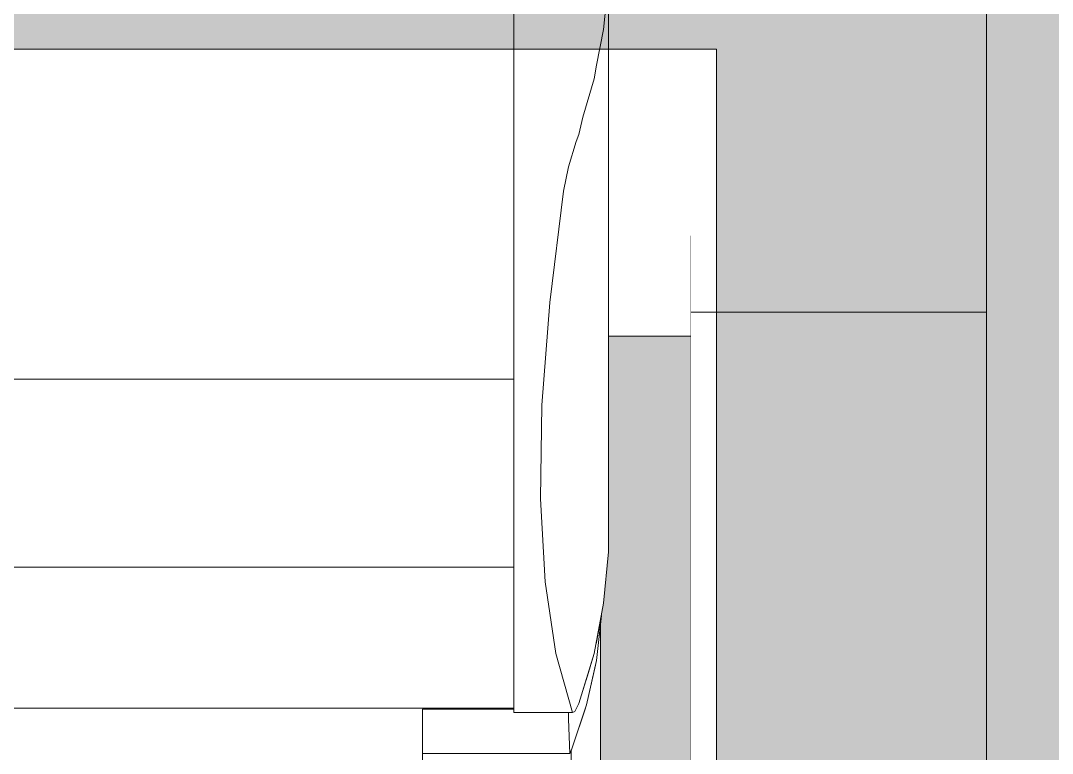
# Model space of a CAD drawing. Header units: metres. Extents: x -4 to 206, y -18 to 45.
# Drawn here: x 41.3034 to 41.5829, y -10.8127 to -10.6143 of the extents above; entities that cross this region are included whole.
import ezdxf

# ---------------------------------------------------------------- set-up
doc = ezdxf.new("R2010")
doc.units = ezdxf.units.M
doc.header["$MEASUREMENT"] = 0
doc.set_wipeout_variables(frame=1)
doc.linetypes.add('Wipeout_Contour', pattern=[1, 0, -1])
doc.layers.add('3._DD PP STG2_4_325 Dachfenster', color=7, linetype='Continuous')
doc.layers.add('3._DD PP STG2_4_330 Dachaufbau', color=7, linetype='Continuous')

msp = doc.modelspace()

# ---------------------------------------------------------------- wipeouts: each hides what was drawn before it
at = {"color": 254, "linetype": 'Wipeout_Contour', "lineweight": 0, "ltscale": 171.325062}
msp.add_wipeout([(41.46266, -10.67248), (41.46265, -10.69977), (41.48503, -10.69977), (41.48503, -10.67248)], dxfattribs=at).dxf.layer = '3._DD PP STG2_4_325 Dachfenster'
at = {"color": 254, "linetype": 'Wipeout_Contour', "lineweight": 0, "ltscale": 171.592733}
msp.add_wipeout([(41.43703, -10.78569), (41.43703, -10.80167), (41.45289, -10.80167), (41.44838, -10.78569)], dxfattribs=at).dxf.layer = '3._DD PP STG2_4_325 Dachfenster'

# ---------------------------------------------------------------- next in the draw order: hatches: boundary and pattern name
at = {"layer": '3._DD PP STG2_4_325 Dachfenster', "linetype": 'Continuous', "lineweight": 0, "true_color": 0x000000}
msp.add_hatch(color=18, dxfattribs=at).paths.add_polyline_path([(41.46053, -10.77727), (41.46053, -11.47371), (41.48503, -11.47371), (41.48503, -10.69977), (41.46265, -10.69977), (41.46263, -10.73591), (41.46263, -10.7416), (41.46263, -10.75817), (41.46133, -10.77207), (41.46073, -10.77523)])

# ---------------------------------------------------------------- next in the draw order: linework, layer by layer
at = {"layer": '3._DD PP STG2_4_325 Dachfenster', "color": 7, "linetype": 'Continuous', "lineweight": 13, "ltscale": 1000, "true_color": 0xf4f4f4, "flags": 128}
for points in [[(41.48503, -10.69977), (41.48503, -10.67248)], [(41.46265, -10.69977), (41.48503, -10.69977)], [(41.48503, -10.69977), (41.48503, -11.47371)]]:
    msp.add_lwpolyline(points, dxfattribs=at)

# ---------------------------------------------------------------- next in the draw order: wipeouts: each hides what was drawn before it
at = {"color": 254, "linetype": 'Wipeout_Contour', "lineweight": 0, "ltscale": 171.539149}
msp.add_wipeout([(41.43703, -10.78569), (41.44838, -10.78569), (41.44549, -10.76631), (41.43703, -10.76631)], dxfattribs=at).dxf.layer = '3._DD PP STG2_4_325 Dachfenster'
at = {"color": 254, "linetype": 'Wipeout_Contour', "lineweight": 0, "ltscale": 127.840835}
msp.add_wipeout([(41.43703, -10.80046), (41.41223, -10.80046), (41.43703, -10.8008)], dxfattribs=at).dxf.layer = '3._DD PP STG2_4_325 Dachfenster'

# ---------------------------------------------------------------- next in the draw order: wipeouts: each hides what was drawn before it
at = {"color": 254, "linetype": 'Wipeout_Contour', "lineweight": 0, "ltscale": 171.874922}
msp.add_wipeout([(41.48503, -10.6932), (41.48503, -11.35576), (41.56503, -11.35576), (41.56503, -10.6932)], dxfattribs=at).dxf.layer = '3._DD PP STG2_4_325 Dachfenster'
at = {"color": 254, "linetype": 'Wipeout_Contour', "lineweight": 0, "ltscale": 171.41329}
msp.add_wipeout([(41.43703, -10.74383), (41.43703, -10.76631), (41.44549, -10.76631), (41.44422, -10.74383)], dxfattribs=at).dxf.layer = '3._DD PP STG2_4_325 Dachfenster'

# ---------------------------------------------------------------- next in the draw order: wipeouts: each hides what was drawn before it
at = {"color": 254, "linetype": 'Wipeout_Contour', "lineweight": 0, "ltscale": 429.926507}
msp.add_wipeout([(41.43753, -10.5749), (41.46266, -10.5749), (41.46266, -10.57702), (41.46266, -10.66852), (41.46266, -10.67248), (41.48503, -10.67248), (41.48503, -10.6932), (41.56503, -10.6932), (41.56503, -10.44571), (41.43753, -10.44571)], dxfattribs=at).dxf.layer = '3._DD PP STG2_4_325 Dachfenster'
at = {"color": 254, "linetype": 'Wipeout_Contour', "lineweight": 0, "ltscale": 171.29614}
msp.add_wipeout([(41.43703, -10.71844), (41.43703, -10.74383), (41.44422, -10.74383), (41.44464, -10.71844)], dxfattribs=at).dxf.layer = '3._DD PP STG2_4_325 Dachfenster'

# ---------------------------------------------------------------- next in the draw order: linework, layer by layer
at = {"layer": '3._DD PP STG2_4_325 Dachfenster', "color": 7, "linetype": 'Continuous', "lineweight": 13, "ltscale": 1000, "flags": 128}
for points in [[(41.56503, -10.44571), (41.56503, -10.6932)], [(41.48503, -10.6932), (41.56503, -10.6932)], [(41.56503, -11.35576), (41.56503, -10.6932)]]:
    msp.add_lwpolyline(points, dxfattribs=at)
at = {"layer": '3._DD PP STG2_4_330 Dachaufbau', "color": 7, "linetype": 'Continuous', "lineweight": 18, "ltscale": 1000, "flags": 128}
msp.add_lwpolyline([(41.49189, -11.58371), (41.49189, -10.62199)], dxfattribs=at)

# ---------------------------------------------------------------- next in the draw order: wipeouts: each hides what was drawn before it
at = {"color": 254, "linetype": 'Wipeout_Contour', "lineweight": 0, "ltscale": 214.208112}
msp.add_wipeout([(41.45873, -10.63008), (41.45873, -10.78573), (41.46133, -10.77207), (41.46133, -10.61672), (41.45941, -10.6263)], dxfattribs=at).dxf.layer = '3._DD PP STG2_4_325 Dachfenster'
at = {"color": 254, "linetype": 'Wipeout_Contour', "lineweight": 0, "ltscale": 171.425292}
msp.add_wipeout([(41.43703, -10.69058), (41.43703, -10.71844), (41.44464, -10.71844), (41.44672, -10.69058)], dxfattribs=at).dxf.layer = '3._DD PP STG2_4_325 Dachfenster'

# ---------------------------------------------------------------- next in the draw order: wipeouts: each hides what was drawn before it
at = {"color": 254, "linetype": 'Wipeout_Contour', "lineweight": 0, "ltscale": 214.191096}
msp.add_wipeout([(41.46168, -10.61315), (41.46133, -10.61672), (41.46133, -10.77207), (41.46263, -10.75817), (41.46263, -10.60453)], dxfattribs=at).dxf.layer = '3._DD PP STG2_4_325 Dachfenster'
at = {"color": 254, "linetype": 'Wipeout_Contour', "lineweight": 0, "ltscale": 171.463385}
msp.add_wipeout([(41.43703, -10.66046), (41.43703, -10.69058), (41.44672, -10.69058), (41.45046, -10.66046)], dxfattribs=at).dxf.layer = '3._DD PP STG2_4_325 Dachfenster'

# ---------------------------------------------------------------- next in the draw order: linework, layer by layer
at = {"layer": '3._DD PP STG2_4_325 Dachfenster', "color": 7, "linetype": 'Continuous', "lineweight": 13, "ltscale": 1000, "flags": 128}
for points in [[(41.46263, -10.7422), (41.46266, -10.66852)], [(41.46263, -10.75684), (41.46263, -10.7422)]]:
    msp.add_lwpolyline(points, dxfattribs=at)

# ---------------------------------------------------------------- next in the draw order: wipeouts: each hides what was drawn before it
at = {"color": 254, "linetype": 'Wipeout_Contour', "lineweight": 0, "ltscale": 213.523013}
msp.add_wipeout([(41.43703, -10.61315), (41.43703, -10.6263), (41.45941, -10.6263), (41.46133, -10.61672), (41.46168, -10.61315)], dxfattribs=at).dxf.layer = '3._DD PP STG2_4_325 Dachfenster'
at = {"color": 254, "linetype": 'Wipeout_Contour', "lineweight": 0, "ltscale": 513.105808}
msp.add_wipeout([(41.44422, -10.74383), (41.44549, -10.76631), (41.44838, -10.78569), (41.45289, -10.80167), (41.45352, -10.80138), (41.45463, -10.79922), (41.45463, -10.64511), (41.45386, -10.64702), (41.45178, -10.65388), (41.45046, -10.66046), (41.44672, -10.69058), (41.44464, -10.71844)], dxfattribs=at).dxf.layer = '3._DD PP STG2_4_325 Dachfenster'
at = {"color": 254, "linetype": 'Wipeout_Contour', "lineweight": 0, "ltscale": 169.646027}
msp.add_wipeout([(40.63303, -10.68966), (40.63303, -10.71137), (41.43703, -10.71137), (41.43703, -10.68966)], dxfattribs=at).dxf.layer = '3._DD PP STG2_4_325 Dachfenster'

# ---------------------------------------------------------------- next in the draw order: linework, layer by layer
at = {"layer": '3._DD PP STG2_4_325 Dachfenster', "color": 7, "linetype": 'Continuous', "lineweight": 13, "ltscale": 1000, "flags": 128}
msp.add_lwpolyline([(41.46266, -10.66852), (41.46266, -10.57702)], dxfattribs=at)

# ---------------------------------------------------------------- next in the draw order: wipeouts: each hides what was drawn before it
at = {"color": 254, "linetype": 'Wipeout_Contour', "lineweight": 0, "ltscale": 214.203378}
msp.add_wipeout([(41.45574, -10.64045), (41.45463, -10.64511), (41.45463, -10.79922), (41.45873, -10.78573), (41.45873, -10.63008)], dxfattribs=at).dxf.layer = '3._DD PP STG2_4_325 Dachfenster'
at = {"color": 254, "linetype": 'Wipeout_Contour', "lineweight": 0, "ltscale": 214.179011}
msp.add_wipeout([(41.45183, -10.80167), (41.45183, -10.80347), (41.45219, -10.81274), (41.45273, -10.81148), (41.45273, -10.80167)], dxfattribs=at).dxf.layer = '3._DD PP STG2_4_325 Dachfenster'

# ---------------------------------------------------------------- next in the draw order: wipeouts: each hides what was drawn before it
at = {"color": 254, "linetype": 'Wipeout_Contour', "lineweight": 0, "ltscale": 213.615687}
msp.add_wipeout([(41.43703, -10.6263), (41.43703, -10.64045), (41.45574, -10.64045), (41.45873, -10.63008), (41.45941, -10.6263)], dxfattribs=at).dxf.layer = '3._DD PP STG2_4_325 Dachfenster'
at = {"color": 254, "linetype": 'Wipeout_Contour', "lineweight": 0, "ltscale": 213.867303}
msp.add_wipeout([(41.45673, -10.79963), (41.45943, -10.78755), (41.45943, -10.78205), (41.45873, -10.78573), (41.45673, -10.79231)], dxfattribs=at).dxf.layer = '3._DD PP STG2_4_325 Dachfenster'
at = {"color": 254, "linetype": 'Wipeout_Contour', "lineweight": 0, "ltscale": 171.295382}
msp.add_wipeout([(41.41223, -10.80347), (41.41223, -10.81274), (41.45219, -10.81274), (41.45183, -10.80347)], dxfattribs=at).dxf.layer = '3._DD PP STG2_4_325 Dachfenster'

# ---------------------------------------------------------------- next in the draw order: wipeouts: each hides what was drawn before it
at = {"color": 254, "linetype": 'Wipeout_Contour', "lineweight": 0, "ltscale": 169.56572}
msp.add_wipeout([(40.63303, -10.62722), (41.43703, -10.62722), (41.43703, -10.61428), (40.63303, -10.61428)], dxfattribs=at).dxf.layer = '3._DD PP STG2_4_325 Dachfenster'
at = {"color": 254, "linetype": 'Wipeout_Contour', "lineweight": 0, "ltscale": 213.698186}
msp.add_wipeout([(41.43703, -10.64045), (41.43703, -10.64702), (41.45386, -10.64702), (41.45463, -10.64511), (41.45574, -10.64045)], dxfattribs=at).dxf.layer = '3._DD PP STG2_4_325 Dachfenster'
at = {"color": 254, "linetype": 'Wipeout_Contour', "lineweight": 0, "ltscale": 171.250308}
msp.add_wipeout([(41.46073, -10.77523), (41.45943, -10.78205), (41.45943, -10.78755), (41.46073, -10.7754)], dxfattribs=at).dxf.layer = '3._DD PP STG2_4_325 Dachfenster'
at = {"color": 254, "linetype": 'Wipeout_Contour', "lineweight": 0, "ltscale": 256.591928}
msp.add_wipeout([(41.41223, -10.80347), (41.45183, -10.80347), (41.45183, -10.80167), (41.43703, -10.80167), (41.43703, -10.8008), (41.41223, -10.8008)], dxfattribs=at).dxf.layer = '3._DD PP STG2_4_325 Dachfenster'
at = {"color": 254, "linetype": 'Wipeout_Contour', "lineweight": 0, "ltscale": 169.760476}
msp.add_wipeout([(40.65783, -10.81259), (40.65783, -10.81494), (41.41223, -10.81494), (41.41223, -10.81259)], dxfattribs=at).dxf.layer = '3._DD PP STG2_4_325 Dachfenster'

# ---------------------------------------------------------------- next in the draw order: linework, layer by layer
at = {"layer": '3._DD PP STG2_4_330 Dachaufbau', "color": 7, "linetype": 'Continuous', "lineweight": 18, "ltscale": 1000, "flags": 128}
msp.add_lwpolyline([(41.49189, -10.62199), (40.54989, -10.62199)], dxfattribs=at)

# ---------------------------------------------------------------- next in the draw order: wipeouts: each hides what was drawn before it
at = {"color": 254, "linetype": 'Wipeout_Contour', "lineweight": 0, "ltscale": 169.579276}
msp.add_wipeout([(40.63303, -10.64129), (41.43703, -10.64129), (41.43703, -10.62722), (40.63303, -10.62722)], dxfattribs=at).dxf.layer = '3._DD PP STG2_4_325 Dachfenster'
at = {"color": 254, "linetype": 'Wipeout_Contour', "lineweight": 0, "ltscale": 171.297248}
msp.add_wipeout([(41.43703, -10.64702), (41.43703, -10.65388), (41.45178, -10.65388), (41.45386, -10.64702)], dxfattribs=at).dxf.layer = '3._DD PP STG2_4_325 Dachfenster'
at = {"color": 254, "linetype": 'Wipeout_Contour', "lineweight": 0, "ltscale": 214.797308}
msp.add_wipeout([(41.45923, -10.78844), (41.45923, -11.50116), (41.46053, -11.48901), (41.46053, -10.77727), (41.45943, -10.78755)], dxfattribs=at).dxf.layer = '3._DD PP STG2_4_325 Dachfenster'
at = {"color": 254, "linetype": 'Wipeout_Contour', "lineweight": 0, "ltscale": 169.739143}
msp.add_wipeout([(41.43703, -10.78434), (40.63303, -10.78434), (40.63303, -10.80046), (41.43703, -10.80046)], dxfattribs=at).dxf.layer = '3._DD PP STG2_4_325 Dachfenster'
at = {"color": 254, "linetype": 'Wipeout_Contour', "lineweight": 0, "ltscale": 257.237515}
msp.add_wipeout([(41.45273, -10.81148), (41.45673, -10.79963), (41.45673, -10.79231), (41.45463, -10.79922), (41.45352, -10.80138), (41.45289, -10.80167)], dxfattribs=at).dxf.layer = '3._DD PP STG2_4_325 Dachfenster'
at = {"color": 254, "linetype": 'Wipeout_Contour', "lineweight": 0, "ltscale": 169.757864}
msp.add_wipeout([(40.65783, -10.81259), (41.41223, -10.81259), (41.41223, -10.80981), (40.65783, -10.80981)], dxfattribs=at).dxf.layer = '3._DD PP STG2_4_325 Dachfenster'

# ---------------------------------------------------------------- next in the draw order: linework, layer by layer
at = {"layer": '3._DD PP STG2_4_325 Dachfenster', "color": 7, "linetype": 'Continuous', "lineweight": 13, "ltscale": 1000, "flags": 128}
msp.add_lwpolyline([(41.41223, -11.5248), (41.41223, -10.81274)], dxfattribs=at)

# ---------------------------------------------------------------- next in the draw order: wipeouts: each hides what was drawn before it
at = {"color": 254, "linetype": 'Wipeout_Contour', "lineweight": 0, "ltscale": 169.589348}
msp.add_wipeout([(41.43703, -10.64129), (40.63303, -10.64129), (40.63303, -10.64738), (41.43703, -10.64738)], dxfattribs=at).dxf.layer = '3._DD PP STG2_4_325 Dachfenster'
at = {"color": 254, "linetype": 'Wipeout_Contour', "lineweight": 0, "ltscale": 171.26744}
msp.add_wipeout([(41.43703, -10.65388), (41.43703, -10.66046), (41.45046, -10.66046), (41.45178, -10.65388)], dxfattribs=at).dxf.layer = '3._DD PP STG2_4_325 Dachfenster'
at = {"color": 254, "linetype": 'Wipeout_Contour', "lineweight": 0, "ltscale": 169.72019}
msp.add_wipeout([(41.43703, -10.76313), (40.63303, -10.76313), (40.63303, -10.78434), (41.43703, -10.78434)], dxfattribs=at).dxf.layer = '3._DD PP STG2_4_325 Dachfenster'
at = {"color": 254, "linetype": 'Wipeout_Contour', "lineweight": 0, "ltscale": 214.880105}
msp.add_wipeout([(41.45653, -10.80022), (41.45653, -11.51324), (41.45923, -11.50116), (41.45923, -10.78844), (41.45673, -10.79963)], dxfattribs=at).dxf.layer = '3._DD PP STG2_4_325 Dachfenster'
at = {"color": 254, "linetype": 'Wipeout_Contour', "lineweight": 0, "ltscale": 169.754879}
msp.add_wipeout([(40.65783, -10.80981), (41.41223, -10.80981), (41.41223, -10.80673), (40.65783, -10.80673)], dxfattribs=at).dxf.layer = '3._DD PP STG2_4_325 Dachfenster'
at = {"color": 254, "linetype": 'Wipeout_Contour', "lineweight": 0, "ltscale": 214.106963}
msp.add_wipeout([(41.45073, -10.81274), (41.45073, -11.52605), (41.45253, -11.5251), (41.45253, -10.812), (41.45228, -10.81265)], dxfattribs=at).dxf.layer = '3._DD PP STG2_4_325 Dachfenster'

# ---------------------------------------------------------------- next in the draw order: linework, layer by layer
at = {"layer": '3._DD PP STG2_4_325 Dachfenster', "color": 7, "linetype": 'Continuous', "lineweight": 13, "ltscale": 1000, "flags": 128}
msp.add_lwpolyline([(41.46053, -11.48901), (41.46053, -10.77727)], dxfattribs=at)

# ---------------------------------------------------------------- next in the draw order: wipeouts: each hides what was drawn before it
at = {"color": 254, "linetype": 'Wipeout_Contour', "lineweight": 0, "ltscale": 169.595639}
msp.add_wipeout([(40.63303, -10.65381), (41.43703, -10.65381), (41.43703, -10.64738), (40.63303, -10.64738)], dxfattribs=at).dxf.layer = '3._DD PP STG2_4_325 Dachfenster'
at = {"color": 254, "linetype": 'Wipeout_Contour', "lineweight": 0, "ltscale": 169.620119}
msp.add_wipeout([(40.63303, -10.68966), (41.43703, -10.68966), (41.43703, -10.65989), (40.63303, -10.65989)], dxfattribs=at).dxf.layer = '3._DD PP STG2_4_325 Dachfenster'
at = {"color": 254, "linetype": 'Wipeout_Contour', "lineweight": 0, "ltscale": 169.708863}
msp.add_wipeout([(40.63303, -10.76228), (40.63303, -10.76313), (41.43703, -10.76313), (41.43703, -10.76228)], dxfattribs=at).dxf.layer = '3._DD PP STG2_4_325 Dachfenster'
at = {"color": 254, "linetype": 'Wipeout_Contour', "lineweight": 0, "ltscale": 214.901964}
msp.add_wipeout([(41.45253, -10.812), (41.45253, -11.5251), (41.45653, -11.51324), (41.45653, -10.80022), (41.45273, -10.81148)], dxfattribs=at).dxf.layer = '3._DD PP STG2_4_325 Dachfenster'
at = {"color": 254, "linetype": 'Wipeout_Contour', "lineweight": 0, "ltscale": 169.751523}
msp.add_wipeout([(40.65783, -10.80673), (41.41223, -10.80673), (41.41223, -10.80322), (40.65783, -10.80322)], dxfattribs=at).dxf.layer = '3._DD PP STG2_4_325 Dachfenster'

# ---------------------------------------------------------------- next in the draw order: linework, layer by layer
at = {"layer": '3._DD PP STG2_4_325 Dachfenster', "color": 7, "linetype": 'Continuous', "lineweight": 13, "ltscale": 1000, "flags": 128}
for points in [[(41.46266, -10.5749), (41.46265, -10.58225), (41.46264, -10.59102), (41.46263, -10.60134), (41.46263, -10.60453), (41.46168, -10.61315), (41.46133, -10.61672), (41.45941, -10.6263), (41.45873, -10.63008), (41.45574, -10.64045), (41.45463, -10.64511), (41.45386, -10.64702), (41.45178, -10.65388), (41.45046, -10.66046), (41.44672, -10.69058), (41.44464, -10.71844), (41.44422, -10.74383), (41.44549, -10.76631), (41.44838, -10.78569), (41.45289, -10.80167)], [(41.45352, -10.80138), (41.45463, -10.79922), (41.45873, -10.78573), (41.46133, -10.77207), (41.46263, -10.75817), (41.46263, -10.75684)], [(41.45228, -10.81265), (41.45273, -10.81148), (41.45673, -10.79963), (41.45943, -10.78755), (41.46073, -10.7754)], [(41.45289, -10.80167), (41.45352, -10.80138)], [(41.45289, -10.80167), (41.43703, -10.80167)], [(41.45183, -10.80167), (41.45183, -10.80347), (41.45219, -10.81274)], [(41.45219, -10.81274), (41.41223, -10.81274)], [(41.45253, -11.5251), (41.45253, -10.812)]]:
    msp.add_lwpolyline(points, dxfattribs=at)

# ---------------------------------------------------------------- next in the draw order: wipeouts: each hides what was drawn before it
at = {"color": 254, "linetype": 'Wipeout_Contour', "lineweight": 0, "ltscale": 169.60193}
msp.add_wipeout([(40.63303, -10.65381), (40.63303, -10.65989), (41.43703, -10.65989), (41.43703, -10.65381)], dxfattribs=at).dxf.layer = '3._DD PP STG2_4_325 Dachfenster'
at = {"color": 254, "linetype": 'Wipeout_Contour', "lineweight": 0, "ltscale": 169.69666}
msp.add_wipeout([(40.63303, -10.76228), (41.43703, -10.76228), (41.43703, -10.7388), (40.63303, -10.7388)], dxfattribs=at).dxf.layer = '3._DD PP STG2_4_325 Dachfenster'
at = {"color": 254, "linetype": 'Wipeout_Contour', "lineweight": 0, "ltscale": 169.748325}
msp.add_wipeout([(40.65783, -10.80046), (40.65783, -10.80322), (41.41223, -10.80322), (41.41223, -10.80046)], dxfattribs=at).dxf.layer = '3._DD PP STG2_4_325 Dachfenster'

# ---------------------------------------------------------------- next in the draw order: linework, layer by layer
at = {"layer": '3._DD PP STG2_4_325 Dachfenster', "color": 7, "linetype": 'Continuous', "lineweight": 13, "ltscale": 1000, "flags": 128}
for points in [[(40.63303, -10.76228), (41.43703, -10.76228)], [(40.63303, -10.80046), (41.43703, -10.80046)], [(41.41223, -10.8008), (41.41223, -10.80347), (41.41223, -10.81274)], [(41.41223, -10.8008), (41.43703, -10.8008)]]:
    msp.add_lwpolyline(points, dxfattribs=at)

# ---------------------------------------------------------------- next in the draw order: wipeouts: each hides what was drawn before it
at = {"color": 254, "linetype": 'Wipeout_Contour', "lineweight": 0, "ltscale": 169.671429}
msp.add_wipeout([(40.63303, -10.71243), (40.63303, -10.7388), (41.43703, -10.7388), (41.43703, -10.71243)], dxfattribs=at).dxf.layer = '3._DD PP STG2_4_325 Dachfenster'

# ---------------------------------------------------------------- next in the draw order: wipeouts: each hides what was drawn before it
at = {"color": 254, "linetype": 'Wipeout_Contour', "lineweight": 0, "ltscale": 169.657364}
msp.add_wipeout([(40.63303, -10.71215), (41.43703, -10.71215), (41.43703, -10.71158), (40.63303, -10.71158)], dxfattribs=at).dxf.layer = '3._DD PP STG2_4_325 Dachfenster'

# ---------------------------------------------------------------- next in the draw order: wipeouts: each hides what was drawn before it
at = {"color": 254, "linetype": 'Wipeout_Contour', "lineweight": 0, "ltscale": 127.023946}
msp.add_wipeout([(41.43703, -10.71215), (40.63303, -10.71215), (41.43703, -10.71243)], dxfattribs=at).dxf.layer = '3._DD PP STG2_4_325 Dachfenster'

# ---------------------------------------------------------------- next in the draw order: hatches: boundary and pattern name
at = {"layer": '3._DD PP STG2_4_330 Dachaufbau', "linetype": 'Continuous', "lineweight": 0, "true_color": 0x000000}
msp.add_hatch(color=18, dxfattribs=at).paths.add_polyline_path([(42.96503, -10.06873), (37.46503, -10.06873), (37.46503, -11.58371), (38.24989, -11.58371), (38.24989, -10.62199), (39.19189, -10.62199), (39.19189, -11.58371), (40.54989, -11.58371), (40.54989, -10.62199), (41.49189, -10.62199), (41.49189, -11.58371), (42.96503, -11.58371)])

# ---------------------------------------------------------------- next in the draw order: linework, layer by layer
at = {"layer": '3._DD PP STG2_4_325 Dachfenster', "color": 7, "linetype": 'Continuous', "lineweight": 13, "ltscale": 1000, "flags": 128}
for points in [[(41.43703, -10.5749), (41.43703, -10.58225), (41.43703, -10.59102), (41.43703, -10.60134), (41.43703, -10.61315), (41.43703, -10.6263), (41.43703, -10.64045), (41.43703, -10.64702), (41.43703, -10.65388), (41.43703, -10.66046), (41.43703, -10.69058), (41.43703, -10.71844), (41.43703, -10.74383), (41.43703, -10.76631), (41.43703, -10.78569), (41.43703, -10.80167)], [(40.63303, -10.71137), (41.43703, -10.71137)]]:
    msp.add_lwpolyline(points, dxfattribs=at)

doc.saveas('drawing.dxf')
